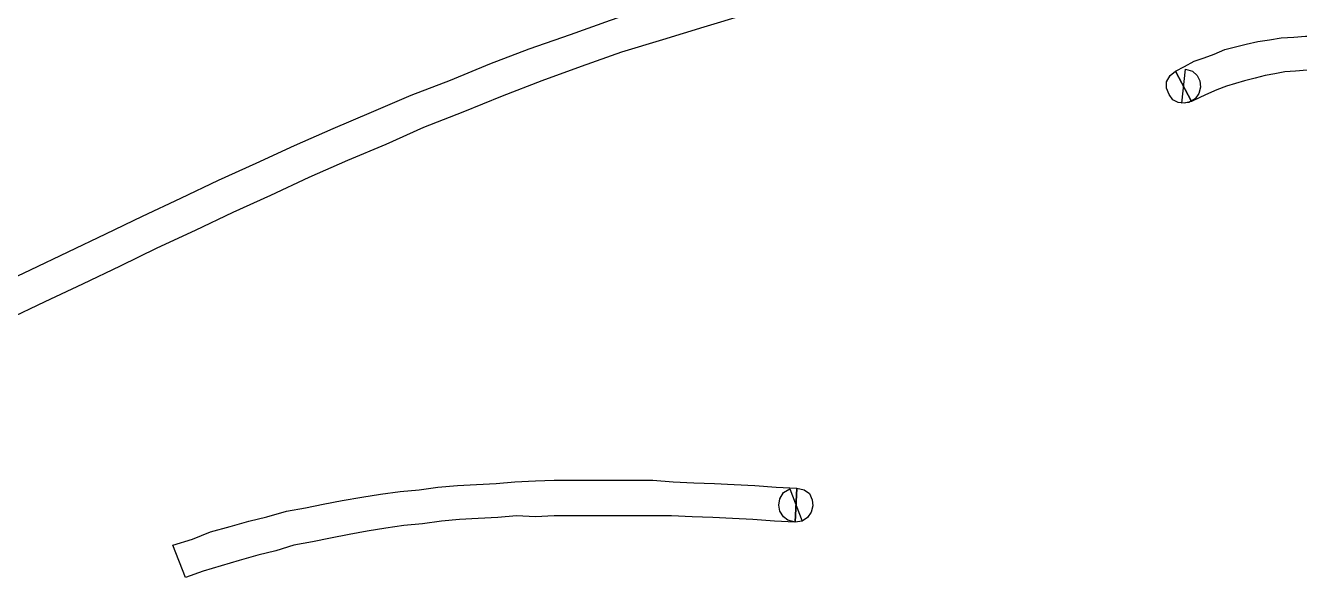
# Model space of a CAD drawing. Header units: centimetres. Extents: x 0.1 to 36.1, y 0.1 to 26.9.
# Drawn here: x 13.38 to 19.36, y 6.16 to 8.75 of the extents above; entities that cross this region are included whole.
import ezdxf

# ---------------------------------------------------------------- set-up
doc = ezdxf.new("R2010")
doc.units = ezdxf.units.CM
doc.header["$MEASUREMENT"] = 0
doc.layers.add('Layer 1', color=7, linetype='Continuous')

msp = doc.modelspace()

# ---------------------------------------------------------------- linework, layer by layer
at = {"layer": 'Layer 1'}
for points, knots in [([(10.97465, 6.3564), (10.97465, 6.3564), (10.97465, 6.3564), (10.97465, 6.3564), (10.97465, 6.3564), (10.97465, 6.3564), (11.15938, 6.42357), (11.15938, 6.42357), (11.15938, 6.42357), (11.15938, 6.42357), (11.33991, 6.49494), (11.33991, 6.49494), (11.33991, 6.49494), (11.33991, 6.49494), (11.52044, 6.56632), (11.52044, 6.56632), (11.52044, 6.56632), (11.52044, 6.56632), (11.70098, 6.63769), (11.70098, 6.63769), (11.70098, 6.63769), (11.70098, 6.63769), (11.88571, 6.71746), (11.88571, 6.71746), (11.88571, 6.71746), (11.88571, 6.71746), (12.06204, 6.79303), (12.06204, 6.79303), (12.06204, 6.79303), (12.06204, 6.79303), (12.24257, 6.8728), (12.24257, 6.8728), (12.24257, 6.8728), (12.24257, 6.8728), (12.4189, 6.95257), (12.4189, 6.95257), (12.4189, 6.95257), (12.4189, 6.95257), (12.59524, 7.03234), (12.59524, 7.03234), (12.59524, 7.03234), (12.59524, 7.03234), (12.77157, 7.11631), (12.77157, 7.11631), (12.77157, 7.11631), (12.77157, 7.11631), (12.9479, 7.20028), (12.9479, 7.20028), (12.9479, 7.20028), (12.9479, 7.20028), (13.12004, 7.28425), (13.12004, 7.28425), (13.12004, 7.28425), (13.12004, 7.28425), (13.29637, 7.36821), (13.29637, 7.36821), (13.29637, 7.36821), (13.29637, 7.36821), (13.47271, 7.45218), (13.47271, 7.45218), (13.47271, 7.45218), (13.47271, 7.45218), (13.64904, 7.53615), (13.64904, 7.53615), (13.64904, 7.53615), (13.64904, 7.53615), (13.82537, 7.62012), (13.82537, 7.62012), (13.82537, 7.62012), (13.82537, 7.62012), (13.99751, 7.70409), (13.99751, 7.70409), (13.99751, 7.70409), (13.99751, 7.70409), (14.17804, 7.78805), (14.17804, 7.78805), (14.17804, 7.78805), (14.17804, 7.78805), (14.35437, 7.87202), (14.35437, 7.87202), (14.35437, 7.87202), (14.35437, 7.87202), (14.53071, 7.95179), (14.53071, 7.95179), (14.53071, 7.95179), (14.53071, 7.95179), (14.71124, 8.03576), (14.71124, 8.03576), (14.71124, 8.03576), (14.71124, 8.03576), (14.89177, 8.11553), (14.89177, 8.11553), (14.89177, 8.11553), (14.89177, 8.11553), (15.0723, 8.1911), (15.0723, 8.1911), (15.0723, 8.1911), (15.0723, 8.1911), (15.24863, 8.27087), (15.24863, 8.27087), (15.24863, 8.27087), (15.24863, 8.27087), (15.43336, 8.34225), (15.43336, 8.34225), (15.43336, 8.34225), (15.43336, 8.34225), (15.61809, 8.41782), (15.61809, 8.41782), (15.61809, 8.41782), (15.61809, 8.41782), (15.80282, 8.48919), (15.80282, 8.48919), (15.80282, 8.48919), (15.80282, 8.48919), (15.98755, 8.55636), (15.98755, 8.55636), (15.98755, 8.55636), (15.98755, 8.55636), (16.17648, 8.62354), (16.17648, 8.62354), (16.17648, 8.62354), (16.17648, 8.62354), (16.36961, 8.68232), (16.36961, 8.68232), (16.36961, 8.68232), (16.36961, 8.68232), (16.56274, 8.74109), (16.56274, 8.74109), (16.56274, 8.74109), (16.56274, 8.74109), (16.75586, 8.79987), (16.75586, 8.79987), (16.75586, 8.79987), (16.75586, 8.79987), (16.71388, 8.95941), (16.71388, 8.95941), (16.71388, 8.95941), (16.71388, 8.95941), (16.51236, 8.90063), (16.51236, 8.90063), (16.51236, 8.90063), (16.51236, 8.90063), (16.31923, 8.84186), (16.31923, 8.84186), (16.31923, 8.84186), (16.31923, 8.84186), (16.1261, 8.77468), (16.1261, 8.77468), (16.1261, 8.77468), (16.1261, 8.77468), (15.93717, 8.70751), (15.93717, 8.70751), (15.93717, 8.70751), (15.93717, 8.70751), (15.74405, 8.64033), (15.74405, 8.64033), (15.74405, 8.64033), (15.74405, 8.64033), (15.55932, 8.56896), (15.55932, 8.56896), (15.55932, 8.56896), (15.55932, 8.56896), (15.37459, 8.49339), (15.37459, 8.49339), (15.37459, 8.49339), (15.37459, 8.49339), (15.18986, 8.42202), (15.18986, 8.42202), (15.18986, 8.42202), (15.18986, 8.42202), (15.00513, 8.34225), (15.00513, 8.34225), (15.00513, 8.34225), (15.00513, 8.34225), (14.82459, 8.26667), (14.82459, 8.26667), (14.82459, 8.26667), (14.82459, 8.26667), (14.64406, 8.1869), (14.64406, 8.1869), (14.64406, 8.1869), (14.64406, 8.1869), (14.46353, 8.10294), (14.46353, 8.10294), (14.46353, 8.10294), (14.46353, 8.10294), (14.2872, 8.02317), (14.2872, 8.02317), (14.2872, 8.02317), (14.2872, 8.02317), (14.11086, 7.9392), (14.11086, 7.9392), (14.11086, 7.9392), (14.11086, 7.9392), (13.93033, 7.85523), (13.93033, 7.85523), (13.93033, 7.85523), (13.93033, 7.85523), (13.7582, 7.77126), (13.7582, 7.77126), (13.7582, 7.77126), (13.7582, 7.77126), (13.58186, 7.68729), (13.58186, 7.68729), (13.58186, 7.68729), (13.58186, 7.68729), (13.40553, 7.60332), (13.40553, 7.60332), (13.40553, 7.60332), (13.40553, 7.60332), (13.2292, 7.51936), (13.2292, 7.51936), (13.2292, 7.51936), (13.2292, 7.51936), (13.05286, 7.43539), (13.05286, 7.43539), (13.05286, 7.43539), (13.05286, 7.43539), (12.88073, 7.35142), (12.88073, 7.35142), (12.88073, 7.35142), (12.88073, 7.35142), (12.7044, 7.26745), (12.7044, 7.26745), (12.7044, 7.26745), (12.7044, 7.26745), (12.52806, 7.18348), (12.52806, 7.18348), (12.52806, 7.18348), (12.52806, 7.18348), (12.35173, 7.10371), (12.35173, 7.10371), (12.35173, 7.10371), (12.35173, 7.10371), (12.1754, 7.02394), (12.1754, 7.02394), (12.1754, 7.02394), (12.1754, 7.02394), (11.99486, 6.94417), (11.99486, 6.94417), (11.99486, 6.94417), (11.99486, 6.94417), (11.81853, 6.8686), (11.81853, 6.8686), (11.81853, 6.8686), (11.81853, 6.8686), (11.6422, 6.78883), (11.6422, 6.78883), (11.6422, 6.78883), (11.6422, 6.78883), (11.46167, 6.71746), (11.46167, 6.71746), (11.46167, 6.71746), (11.46167, 6.71746), (11.28113, 6.64609), (11.28113, 6.64609), (11.28113, 6.64609), (11.28113, 6.64609), (11.1006, 6.57471), (11.1006, 6.57471), (11.1006, 6.57471), (11.1006, 6.57471), (10.91587, 6.50754), (10.91587, 6.50754), (10.91587, 6.50754), (10.91587, 6.50754), (10.91587, 6.50754), (10.91587, 6.50754), (10.91587, 6.50754), (10.91587, 6.50754), (10.97465, 6.3564), (10.97465, 6.3564)], [0, 0, 0, 0, 0.0147059, 0.0147059, 0.0147059, 0.0147059, 0.0294118, 0.0294118, 0.0294118, 0.0294118, 0.0441176, 0.0441176, 0.0441176, 0.0441176, 0.0588235, 0.0588235, 0.0588235, 0.0588235, 0.0735294, 0.0735294, 0.0735294, 0.0735294, 0.0882353, 0.0882353, 0.0882353, 0.0882353, 0.1029412, 0.1029412, 0.1029412, 0.1029412, 0.1176471, 0.1176471, 0.1176471, 0.1176471, 0.1323529, 0.1323529, 0.1323529, 0.1323529, 0.1470588, 0.1470588, 0.1470588, 0.1470588, 0.1617647, 0.1617647, 0.1617647, 0.1617647, 0.1764706, 0.1764706, 0.1764706, 0.1764706, 0.1911765, 0.1911765, 0.1911765, 0.1911765, 0.2058824, 0.2058824, 0.2058824, 0.2058824, 0.2205882, 0.2205882, 0.2205882, 0.2205882, 0.2352941, 0.2352941, 0.2352941, 0.2352941, 0.25, 0.25, 0.25, 0.25, 0.2647059, 0.2647059, 0.2647059, 0.2647059, 0.2794118, 0.2794118, 0.2794118, 0.2794118, 0.2941176, 0.2941176, 0.2941176, 0.2941176, 0.3088235, 0.3088235, 0.3088235, 0.3088235, 0.3235294, 0.3235294, 0.3235294, 0.3235294, 0.3382353, 0.3382353, 0.3382353, 0.3382353, 0.3529412, 0.3529412, 0.3529412, 0.3529412, 0.3676471, 0.3676471, 0.3676471, 0.3676471, 0.3823529, 0.3823529, 0.3823529, 0.3823529, 0.3970588, 0.3970588, 0.3970588, 0.3970588, 0.4117647, 0.4117647, 0.4117647, 0.4117647, 0.4264706, 0.4264706, 0.4264706, 0.4264706, 0.4411765, 0.4411765, 0.4411765, 0.4411765, 0.4558824, 0.4558824, 0.4558824, 0.4558824, 0.4705882, 0.4705882, 0.4705882, 0.4705882, 0.4852941, 0.4852941, 0.4852941, 0.4852941, 0.5, 0.5, 0.5, 0.5, 0.5147059, 0.5147059, 0.5147059, 0.5147059, 0.5294118, 0.5294118, 0.5294118, 0.5294118, 0.5441176, 0.5441176, 0.5441176, 0.5441176, 0.5588235, 0.5588235, 0.5588235, 0.5588235, 0.5735294, 0.5735294, 0.5735294, 0.5735294, 0.5882353, 0.5882353, 0.5882353, 0.5882353, 0.6029412, 0.6029412, 0.6029412, 0.6029412, 0.6176471, 0.6176471, 0.6176471, 0.6176471, 0.6323529, 0.6323529, 0.6323529, 0.6323529, 0.6470588, 0.6470588, 0.6470588, 0.6470588, 0.6617647, 0.6617647, 0.6617647, 0.6617647, 0.6764706, 0.6764706, 0.6764706, 0.6764706, 0.6911765, 0.6911765, 0.6911765, 0.6911765, 0.7058824, 0.7058824, 0.7058824, 0.7058824, 0.7205882, 0.7205882, 0.7205882, 0.7205882, 0.7352941, 0.7352941, 0.7352941, 0.7352941, 0.75, 0.75, 0.75, 0.75, 0.7647059, 0.7647059, 0.7647059, 0.7647059, 0.7794118, 0.7794118, 0.7794118, 0.7794118, 0.7941176, 0.7941176, 0.7941176, 0.7941176, 0.8088235, 0.8088235, 0.8088235, 0.8088235, 0.8235294, 0.8235294, 0.8235294, 0.8235294, 0.8382353, 0.8382353, 0.8382353, 0.8382353, 0.8529412, 0.8529412, 0.8529412, 0.8529412, 0.8676471, 0.8676471, 0.8676471, 0.8676471, 0.8823529, 0.8823529, 0.8823529, 0.8823529, 0.8970588, 0.8970588, 0.8970588, 0.8970588, 0.9117647, 0.9117647, 0.9117647, 0.9117647, 0.9264706, 0.9264706, 0.9264706, 0.9264706, 0.9411765, 0.9411765, 0.9411765, 0.9411765, 0.9558824, 0.9558824, 0.9558824, 0.9558824, 0.9705882, 0.9705882, 0.9705882, 0.9705882, 0.9852941, 0.9852941, 0.9852941, 0.9852941, 1, 1, 1, 1]), ([(19.62338, 8.69491), (19.62338, 8.69491), (19.5604, 8.69911), (19.5604, 8.69911), (19.5604, 8.69911), (19.5604, 8.69911), (19.49743, 8.69911), (19.49743, 8.69911), (19.49743, 8.69911), (19.49743, 8.69911), (19.44285, 8.69911), (19.44285, 8.69911), (19.44285, 8.69911), (19.44285, 8.69911), (19.38407, 8.69911), (19.38407, 8.69911), (19.38407, 8.69911), (19.38407, 8.69911), (19.32949, 8.69491), (19.32949, 8.69491), (19.32949, 8.69491), (19.32949, 8.69491), (19.27071, 8.69071), (19.27071, 8.69071), (19.27071, 8.69071), (19.27071, 8.69071), (19.21613, 8.68232), (19.21613, 8.68232), (19.21613, 8.68232), (19.21613, 8.68232), (19.16155, 8.67392), (19.16155, 8.67392), (19.16155, 8.67392), (19.16155, 8.67392), (19.10698, 8.66132), (19.10698, 8.66132), (19.10698, 8.66132), (19.10698, 8.66132), (19.05659, 8.64873), (19.05659, 8.64873), (19.05659, 8.64873), (19.05659, 8.64873), (19.00621, 8.63613), (19.00621, 8.63613), (19.00621, 8.63613), (19.00621, 8.63613), (18.95583, 8.61514), (18.95583, 8.61514), (18.95583, 8.61514), (18.95583, 8.61514), (18.90965, 8.59835), (18.90965, 8.59835), (18.90965, 8.59835), (18.90965, 8.59835), (18.86347, 8.58155), (18.86347, 8.58155), (18.86347, 8.58155), (18.86347, 8.58155), (18.81728, 8.55636), (18.81728, 8.55636), (18.81728, 8.55636), (18.81728, 8.55636), (18.7753, 8.53537), (18.7753, 8.53537), (18.7753, 8.53537), (18.7753, 8.53537), (18.85087, 8.39263), (18.85087, 8.39263), (18.85087, 8.39263), (18.85087, 8.39263), (18.89286, 8.41362), (18.89286, 8.41362), (18.89286, 8.41362), (18.89286, 8.41362), (18.93064, 8.43041), (18.93064, 8.43041), (18.93064, 8.43041), (18.93064, 8.43041), (18.96843, 8.44721), (18.96843, 8.44721), (18.96843, 8.44721), (18.96843, 8.44721), (19.01461, 8.464), (19.01461, 8.464), (19.01461, 8.464), (19.01461, 8.464), (19.05659, 8.47659), (19.05659, 8.47659), (19.05659, 8.47659), (19.05659, 8.47659), (19.09858, 8.48919), (19.09858, 8.48919), (19.09858, 8.48919), (19.09858, 8.48919), (19.14896, 8.50179), (19.14896, 8.50179), (19.14896, 8.50179), (19.14896, 8.50179), (19.19514, 8.51438), (19.19514, 8.51438), (19.19514, 8.51438), (19.19514, 8.51438), (19.24132, 8.52278), (19.24132, 8.52278), (19.24132, 8.52278), (19.24132, 8.52278), (19.28751, 8.53117), (19.28751, 8.53117), (19.28751, 8.53117), (19.28751, 8.53117), (19.33789, 8.53537), (19.33789, 8.53537), (19.33789, 8.53537), (19.33789, 8.53537), (19.39247, 8.53957), (19.39247, 8.53957), (19.39247, 8.53957), (19.39247, 8.53957), (19.44285, 8.53957), (19.44285, 8.53957), (19.44285, 8.53957), (19.44285, 8.53957), (19.49743, 8.53957), (19.49743, 8.53957), (19.49743, 8.53957), (19.49743, 8.53957), (19.55201, 8.53957), (19.55201, 8.53957), (19.55201, 8.53957), (19.55201, 8.53957), (19.60659, 8.53537), (19.60659, 8.53537), (19.60659, 8.53537), (19.60659, 8.53537), (19.62338, 8.69491), (19.62338, 8.69491)], [0, 0, 0, 0, 0.0294118, 0.0294118, 0.0294118, 0.0294118, 0.0588235, 0.0588235, 0.0588235, 0.0588235, 0.0882353, 0.0882353, 0.0882353, 0.0882353, 0.1176471, 0.1176471, 0.1176471, 0.1176471, 0.1470588, 0.1470588, 0.1470588, 0.1470588, 0.1764706, 0.1764706, 0.1764706, 0.1764706, 0.2058824, 0.2058824, 0.2058824, 0.2058824, 0.2352941, 0.2352941, 0.2352941, 0.2352941, 0.2647059, 0.2647059, 0.2647059, 0.2647059, 0.2941176, 0.2941176, 0.2941176, 0.2941176, 0.3235294, 0.3235294, 0.3235294, 0.3235294, 0.3529412, 0.3529412, 0.3529412, 0.3529412, 0.3823529, 0.3823529, 0.3823529, 0.3823529, 0.4117647, 0.4117647, 0.4117647, 0.4117647, 0.4411765, 0.4411765, 0.4411765, 0.4411765, 0.4705882, 0.4705882, 0.4705882, 0.4705882, 0.5, 0.5, 0.5, 0.5, 0.5294118, 0.5294118, 0.5294118, 0.5294118, 0.5588235, 0.5588235, 0.5588235, 0.5588235, 0.5882353, 0.5882353, 0.5882353, 0.5882353, 0.6176471, 0.6176471, 0.6176471, 0.6176471, 0.6470588, 0.6470588, 0.6470588, 0.6470588, 0.6764706, 0.6764706, 0.6764706, 0.6764706, 0.7058824, 0.7058824, 0.7058824, 0.7058824, 0.7352941, 0.7352941, 0.7352941, 0.7352941, 0.7647059, 0.7647059, 0.7647059, 0.7647059, 0.7941176, 0.7941176, 0.7941176, 0.7941176, 0.8235294, 0.8235294, 0.8235294, 0.8235294, 0.8529412, 0.8529412, 0.8529412, 0.8529412, 0.8823529, 0.8823529, 0.8823529, 0.8823529, 0.9117647, 0.9117647, 0.9117647, 0.9117647, 0.9411765, 0.9411765, 0.9411765, 0.9411765, 0.9705882, 0.9705882, 0.9705882, 0.9705882, 1, 1, 1, 1]), ([(18.7753, 8.53537), (18.7753, 8.53537), (18.75011, 8.51438), (18.75011, 8.51438), (18.75011, 8.51438), (18.75011, 8.51438), (18.73332, 8.48499), (18.73332, 8.48499), (18.73332, 8.48499), (18.73332, 8.48499), (18.73332, 8.4556), (18.73332, 8.4556), (18.73332, 8.4556), (18.73332, 8.4556), (18.74591, 8.42621), (18.74591, 8.42621), (18.74591, 8.42621), (18.74591, 8.42621), (18.76271, 8.40102), (18.76271, 8.40102), (18.76271, 8.40102), (18.76271, 8.40102), (18.7879, 8.38843), (18.7879, 8.38843), (18.7879, 8.38843), (18.7879, 8.38843), (18.81728, 8.38423), (18.81728, 8.38423), (18.81728, 8.38423), (18.81728, 8.38423), (18.85087, 8.39263), (18.85087, 8.39263), (18.85087, 8.39263), (18.85087, 8.39263), (18.7753, 8.53537), (18.7753, 8.53537)], [0, 0, 0, 0, 0.1111111, 0.1111111, 0.1111111, 0.1111111, 0.2222222, 0.2222222, 0.2222222, 0.2222222, 0.3333333, 0.3333333, 0.3333333, 0.3333333, 0.4444444, 0.4444444, 0.4444444, 0.4444444, 0.5555556, 0.5555556, 0.5555556, 0.5555556, 0.6666667, 0.6666667, 0.6666667, 0.6666667, 0.7777778, 0.7777778, 0.7777778, 0.7777778, 0.8888889, 0.8888889, 0.8888889, 0.8888889, 1, 1, 1, 1]), ([(18.80469, 8.38423), (18.80469, 8.38423), (18.83828, 8.38843), (18.83828, 8.38843), (18.83828, 8.38843), (18.83828, 8.38843), (18.86767, 8.40522), (18.86767, 8.40522), (18.86767, 8.40522), (18.86767, 8.40522), (18.88446, 8.43041), (18.88446, 8.43041), (18.88446, 8.43041), (18.88446, 8.43041), (18.89286, 8.4598), (18.89286, 8.4598), (18.89286, 8.4598), (18.89286, 8.4598), (18.88866, 8.48919), (18.88866, 8.48919), (18.88866, 8.48919), (18.88866, 8.48919), (18.87606, 8.51438), (18.87606, 8.51438), (18.87606, 8.51438), (18.87606, 8.51438), (18.85507, 8.53537), (18.85507, 8.53537), (18.85507, 8.53537), (18.85507, 8.53537), (18.82148, 8.54377), (18.82148, 8.54377), (18.82148, 8.54377), (18.82148, 8.54377), (18.80469, 8.38423), (18.80469, 8.38423)], [0, 0, 0, 0, 0.1111111, 0.1111111, 0.1111111, 0.1111111, 0.2222222, 0.2222222, 0.2222222, 0.2222222, 0.3333333, 0.3333333, 0.3333333, 0.3333333, 0.4444444, 0.4444444, 0.4444444, 0.4444444, 0.5555556, 0.5555556, 0.5555556, 0.5555556, 0.6666667, 0.6666667, 0.6666667, 0.6666667, 0.7777778, 0.7777778, 0.7777778, 0.7777778, 0.8888889, 0.8888889, 0.8888889, 0.8888889, 1, 1, 1, 1]), ([(14.13186, 6.15907), (14.13186, 6.15907), (14.21582, 6.18846), (14.21582, 6.18846), (14.21582, 6.18846), (14.21582, 6.18846), (14.29979, 6.21365), (14.29979, 6.21365), (14.29979, 6.21365), (14.29979, 6.21365), (14.38376, 6.23884), (14.38376, 6.23884), (14.38376, 6.23884), (14.38376, 6.23884), (14.47193, 6.26403), (14.47193, 6.26403), (14.47193, 6.26403), (14.47193, 6.26403), (14.5559, 6.28502), (14.5559, 6.28502), (14.5559, 6.28502), (14.5559, 6.28502), (14.63986, 6.31021), (14.63986, 6.31021), (14.63986, 6.31021), (14.63986, 6.31021), (14.72803, 6.32701), (14.72803, 6.32701), (14.72803, 6.32701), (14.72803, 6.32701), (14.812, 6.3438), (14.812, 6.3438), (14.812, 6.3438), (14.812, 6.3438), (14.90017, 6.36059), (14.90017, 6.36059), (14.90017, 6.36059), (14.90017, 6.36059), (14.98413, 6.37739), (14.98413, 6.37739), (14.98413, 6.37739), (14.98413, 6.37739), (15.0723, 6.38998), (15.0723, 6.38998), (15.0723, 6.38998), (15.0723, 6.38998), (15.15627, 6.40258), (15.15627, 6.40258), (15.15627, 6.40258), (15.15627, 6.40258), (15.24444, 6.41098), (15.24444, 6.41098), (15.24444, 6.41098), (15.24444, 6.41098), (15.3326, 6.42357), (15.3326, 6.42357), (15.3326, 6.42357), (15.3326, 6.42357), (15.41657, 6.43197), (15.41657, 6.43197), (15.41657, 6.43197), (15.41657, 6.43197), (15.50474, 6.43617), (15.50474, 6.43617), (15.50474, 6.43617), (15.50474, 6.43617), (15.5971, 6.44036), (15.5971, 6.44036), (15.5971, 6.44036), (15.5971, 6.44036), (15.68527, 6.44876), (15.68527, 6.44876), (15.68527, 6.44876), (15.68527, 6.44876), (15.77344, 6.44456), (15.77344, 6.44456), (15.77344, 6.44456), (15.77344, 6.44456), (15.8616, 6.44876), (15.8616, 6.44876), (15.8616, 6.44876), (15.8616, 6.44876), (15.95397, 6.44876), (15.95397, 6.44876), (15.95397, 6.44876), (15.95397, 6.44876), (16.04633, 6.44876), (16.04633, 6.44876), (16.04633, 6.44876), (16.04633, 6.44876), (16.1387, 6.44876), (16.1387, 6.44876), (16.1387, 6.44876), (16.1387, 6.44876), (16.23106, 6.44876), (16.23106, 6.44876), (16.23106, 6.44876), (16.23106, 6.44876), (16.32343, 6.44876), (16.32343, 6.44876), (16.32343, 6.44876), (16.32343, 6.44876), (16.41159, 6.44876), (16.41159, 6.44876), (16.41159, 6.44876), (16.41159, 6.44876), (16.50816, 6.44456), (16.50816, 6.44456), (16.50816, 6.44456), (16.50816, 6.44456), (16.60472, 6.44036), (16.60472, 6.44036), (16.60472, 6.44036), (16.60472, 6.44036), (16.69709, 6.43617), (16.69709, 6.43617), (16.69709, 6.43617), (16.69709, 6.43617), (16.79365, 6.43197), (16.79365, 6.43197), (16.79365, 6.43197), (16.79365, 6.43197), (16.89441, 6.42357), (16.89441, 6.42357), (16.89441, 6.42357), (16.89441, 6.42357), (16.99098, 6.41937), (16.99098, 6.41937), (16.99098, 6.41937), (16.99098, 6.41937), (16.99937, 6.57891), (16.99937, 6.57891), (16.99937, 6.57891), (16.99937, 6.57891), (16.90281, 6.58311), (16.90281, 6.58311), (16.90281, 6.58311), (16.90281, 6.58311), (16.80205, 6.59151), (16.80205, 6.59151), (16.80205, 6.59151), (16.80205, 6.59151), (16.70548, 6.59571), (16.70548, 6.59571), (16.70548, 6.59571), (16.70548, 6.59571), (16.61312, 6.5999), (16.61312, 6.5999), (16.61312, 6.5999), (16.61312, 6.5999), (16.51655, 6.6041), (16.51655, 6.6041), (16.51655, 6.6041), (16.51655, 6.6041), (16.41999, 6.6083), (16.41999, 6.6083), (16.41999, 6.6083), (16.41999, 6.6083), (16.32343, 6.6167), (16.32343, 6.6167), (16.32343, 6.6167), (16.32343, 6.6167), (16.23106, 6.6167), (16.23106, 6.6167), (16.23106, 6.6167), (16.23106, 6.6167), (16.1387, 6.6167), (16.1387, 6.6167), (16.1387, 6.6167), (16.1387, 6.6167), (16.04633, 6.6167), (16.04633, 6.6167), (16.04633, 6.6167), (16.04633, 6.6167), (15.95397, 6.6167), (15.95397, 6.6167), (15.95397, 6.6167), (15.95397, 6.6167), (15.8616, 6.6167), (15.8616, 6.6167), (15.8616, 6.6167), (15.8616, 6.6167), (15.77344, 6.6125), (15.77344, 6.6125), (15.77344, 6.6125), (15.77344, 6.6125), (15.67687, 6.6083), (15.67687, 6.6083), (15.67687, 6.6083), (15.67687, 6.6083), (15.58871, 6.5999), (15.58871, 6.5999), (15.58871, 6.5999), (15.58871, 6.5999), (15.49634, 6.59571), (15.49634, 6.59571), (15.49634, 6.59571), (15.49634, 6.59571), (15.40817, 6.59151), (15.40817, 6.59151), (15.40817, 6.59151), (15.40817, 6.59151), (15.31581, 6.58311), (15.31581, 6.58311), (15.31581, 6.58311), (15.31581, 6.58311), (15.22764, 6.57052), (15.22764, 6.57052), (15.22764, 6.57052), (15.22764, 6.57052), (15.13948, 6.56212), (15.13948, 6.56212), (15.13948, 6.56212), (15.13948, 6.56212), (15.04711, 6.54952), (15.04711, 6.54952), (15.04711, 6.54952), (15.04711, 6.54952), (14.95894, 6.53693), (14.95894, 6.53693), (14.95894, 6.53693), (14.95894, 6.53693), (14.86658, 6.52013), (14.86658, 6.52013), (14.86658, 6.52013), (14.86658, 6.52013), (14.77841, 6.50334), (14.77841, 6.50334), (14.77841, 6.50334), (14.77841, 6.50334), (14.69444, 6.48655), (14.69444, 6.48655), (14.69444, 6.48655), (14.69444, 6.48655), (14.60628, 6.46975), (14.60628, 6.46975), (14.60628, 6.46975), (14.60628, 6.46975), (14.51391, 6.44456), (14.51391, 6.44456), (14.51391, 6.44456), (14.51391, 6.44456), (14.42994, 6.42357), (14.42994, 6.42357), (14.42994, 6.42357), (14.42994, 6.42357), (14.34178, 6.39838), (14.34178, 6.39838), (14.34178, 6.39838), (14.34178, 6.39838), (14.24941, 6.37319), (14.24941, 6.37319), (14.24941, 6.37319), (14.24941, 6.37319), (14.16544, 6.3396), (14.16544, 6.3396), (14.16544, 6.3396), (14.16544, 6.3396), (14.07308, 6.31021), (14.07308, 6.31021), (14.07308, 6.31021), (14.07308, 6.31021), (14.13186, 6.15907), (14.13186, 6.15907)], [0, 0, 0, 0, 0.0151515, 0.0151515, 0.0151515, 0.0151515, 0.030303, 0.030303, 0.030303, 0.030303, 0.0454545, 0.0454545, 0.0454545, 0.0454545, 0.0606061, 0.0606061, 0.0606061, 0.0606061, 0.0757576, 0.0757576, 0.0757576, 0.0757576, 0.0909091, 0.0909091, 0.0909091, 0.0909091, 0.1060606, 0.1060606, 0.1060606, 0.1060606, 0.1212121, 0.1212121, 0.1212121, 0.1212121, 0.1363636, 0.1363636, 0.1363636, 0.1363636, 0.1515152, 0.1515152, 0.1515152, 0.1515152, 0.1666667, 0.1666667, 0.1666667, 0.1666667, 0.1818182, 0.1818182, 0.1818182, 0.1818182, 0.1969697, 0.1969697, 0.1969697, 0.1969697, 0.2121212, 0.2121212, 0.2121212, 0.2121212, 0.2272727, 0.2272727, 0.2272727, 0.2272727, 0.2424242, 0.2424242, 0.2424242, 0.2424242, 0.2575758, 0.2575758, 0.2575758, 0.2575758, 0.2727273, 0.2727273, 0.2727273, 0.2727273, 0.2878788, 0.2878788, 0.2878788, 0.2878788, 0.3030303, 0.3030303, 0.3030303, 0.3030303, 0.3181818, 0.3181818, 0.3181818, 0.3181818, 0.3333333, 0.3333333, 0.3333333, 0.3333333, 0.3484848, 0.3484848, 0.3484848, 0.3484848, 0.3636364, 0.3636364, 0.3636364, 0.3636364, 0.3787879, 0.3787879, 0.3787879, 0.3787879, 0.3939394, 0.3939394, 0.3939394, 0.3939394, 0.4090909, 0.4090909, 0.4090909, 0.4090909, 0.4242424, 0.4242424, 0.4242424, 0.4242424, 0.4393939, 0.4393939, 0.4393939, 0.4393939, 0.4545455, 0.4545455, 0.4545455, 0.4545455, 0.469697, 0.469697, 0.469697, 0.469697, 0.4848485, 0.4848485, 0.4848485, 0.4848485, 0.5, 0.5, 0.5, 0.5, 0.5151515, 0.5151515, 0.5151515, 0.5151515, 0.530303, 0.530303, 0.530303, 0.530303, 0.5454545, 0.5454545, 0.5454545, 0.5454545, 0.5606061, 0.5606061, 0.5606061, 0.5606061, 0.5757576, 0.5757576, 0.5757576, 0.5757576, 0.5909091, 0.5909091, 0.5909091, 0.5909091, 0.6060606, 0.6060606, 0.6060606, 0.6060606, 0.6212121, 0.6212121, 0.6212121, 0.6212121, 0.6363636, 0.6363636, 0.6363636, 0.6363636, 0.6515152, 0.6515152, 0.6515152, 0.6515152, 0.6666667, 0.6666667, 0.6666667, 0.6666667, 0.6818182, 0.6818182, 0.6818182, 0.6818182, 0.6969697, 0.6969697, 0.6969697, 0.6969697, 0.7121212, 0.7121212, 0.7121212, 0.7121212, 0.7272727, 0.7272727, 0.7272727, 0.7272727, 0.7424242, 0.7424242, 0.7424242, 0.7424242, 0.7575758, 0.7575758, 0.7575758, 0.7575758, 0.7727273, 0.7727273, 0.7727273, 0.7727273, 0.7878788, 0.7878788, 0.7878788, 0.7878788, 0.8030303, 0.8030303, 0.8030303, 0.8030303, 0.8181818, 0.8181818, 0.8181818, 0.8181818, 0.8333333, 0.8333333, 0.8333333, 0.8333333, 0.8484848, 0.8484848, 0.8484848, 0.8484848, 0.8636364, 0.8636364, 0.8636364, 0.8636364, 0.8787879, 0.8787879, 0.8787879, 0.8787879, 0.8939394, 0.8939394, 0.8939394, 0.8939394, 0.9090909, 0.9090909, 0.9090909, 0.9090909, 0.9242424, 0.9242424, 0.9242424, 0.9242424, 0.9393939, 0.9393939, 0.9393939, 0.9393939, 0.9545455, 0.9545455, 0.9545455, 0.9545455, 0.969697, 0.969697, 0.969697, 0.969697, 0.9848485, 0.9848485, 0.9848485, 0.9848485, 1, 1, 1, 1]), ([(16.96578, 6.57471), (16.96578, 6.57471), (16.9364, 6.55792), (16.9364, 6.55792), (16.9364, 6.55792), (16.9364, 6.55792), (16.9196, 6.52853), (16.9196, 6.52853), (16.9196, 6.52853), (16.9196, 6.52853), (16.9154, 6.49914), (16.9154, 6.49914), (16.9154, 6.49914), (16.9154, 6.49914), (16.9196, 6.46975), (16.9196, 6.46975), (16.9196, 6.46975), (16.9196, 6.46975), (16.9364, 6.44456), (16.9364, 6.44456), (16.9364, 6.44456), (16.9364, 6.44456), (16.95739, 6.42777), (16.95739, 6.42777), (16.95739, 6.42777), (16.95739, 6.42777), (16.99098, 6.41937), (16.99098, 6.41937), (16.99098, 6.41937), (16.99098, 6.41937), (17.02456, 6.42357), (17.02456, 6.42357), (17.02456, 6.42357), (17.02456, 6.42357), (16.96578, 6.57471), (16.96578, 6.57471)], [0, 0, 0, 0, 0.1111111, 0.1111111, 0.1111111, 0.1111111, 0.2222222, 0.2222222, 0.2222222, 0.2222222, 0.3333333, 0.3333333, 0.3333333, 0.3333333, 0.4444444, 0.4444444, 0.4444444, 0.4444444, 0.5555556, 0.5555556, 0.5555556, 0.5555556, 0.6666667, 0.6666667, 0.6666667, 0.6666667, 0.7777778, 0.7777778, 0.7777778, 0.7777778, 0.8888889, 0.8888889, 0.8888889, 0.8888889, 1, 1, 1, 1]), ([(16.99098, 6.41937), (16.99098, 6.41937), (17.02456, 6.42357), (17.02456, 6.42357), (17.02456, 6.42357), (17.02456, 6.42357), (17.04975, 6.44036), (17.04975, 6.44036), (17.04975, 6.44036), (17.04975, 6.44036), (17.06655, 6.46556), (17.06655, 6.46556), (17.06655, 6.46556), (17.06655, 6.46556), (17.07494, 6.49494), (17.07494, 6.49494), (17.07494, 6.49494), (17.07494, 6.49494), (17.07075, 6.52433), (17.07075, 6.52433), (17.07075, 6.52433), (17.07075, 6.52433), (17.05815, 6.55372), (17.05815, 6.55372), (17.05815, 6.55372), (17.05815, 6.55372), (17.03296, 6.57052), (17.03296, 6.57052), (17.03296, 6.57052), (17.03296, 6.57052), (16.99937, 6.57891), (16.99937, 6.57891), (16.99937, 6.57891), (16.99937, 6.57891), (16.99098, 6.41937), (16.99098, 6.41937)], [0, 0, 0, 0, 0.1111111, 0.1111111, 0.1111111, 0.1111111, 0.2222222, 0.2222222, 0.2222222, 0.2222222, 0.3333333, 0.3333333, 0.3333333, 0.3333333, 0.4444444, 0.4444444, 0.4444444, 0.4444444, 0.5555556, 0.5555556, 0.5555556, 0.5555556, 0.6666667, 0.6666667, 0.6666667, 0.6666667, 0.7777778, 0.7777778, 0.7777778, 0.7777778, 0.8888889, 0.8888889, 0.8888889, 0.8888889, 1, 1, 1, 1])]:
    msp.add_open_spline(points, degree=3, knots=knots, dxfattribs=at)

doc.saveas('drawing.dxf')
